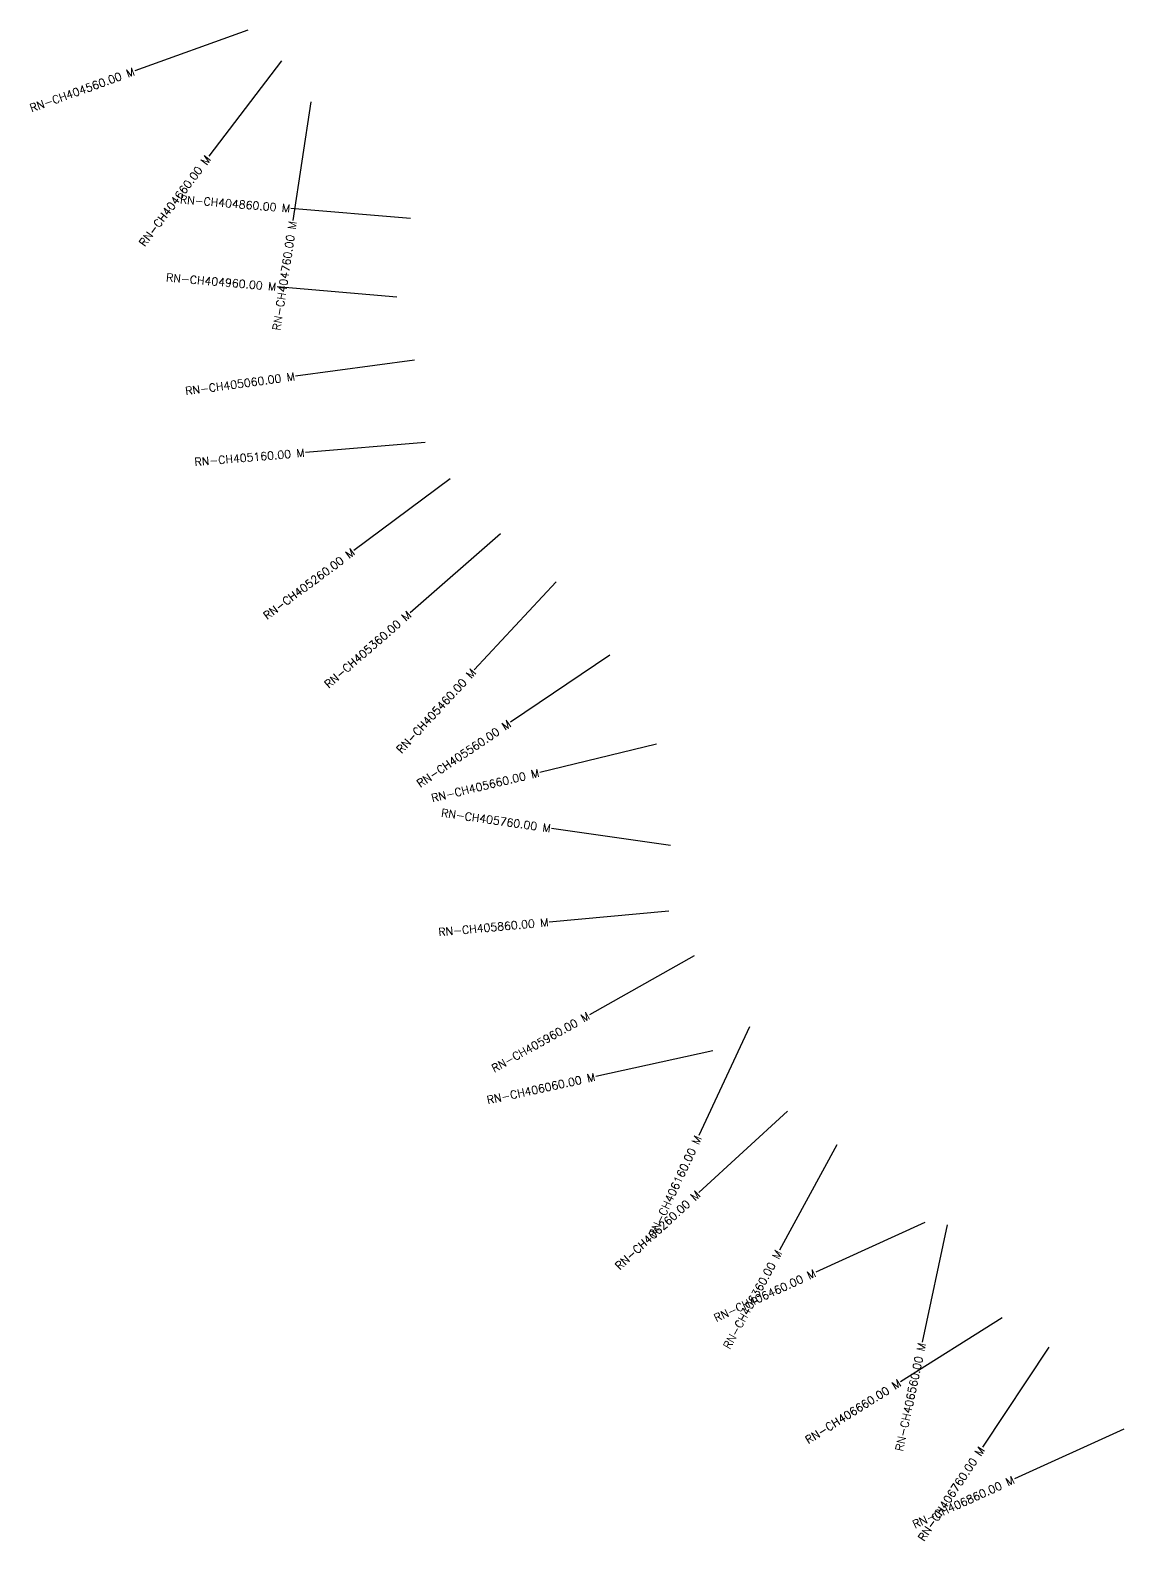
# Model space of a CAD drawing. Header units: metres. Extents: x 302122 to 307194, y 1940197 to 1944716.
# Drawn here: x 302122 to 303488, y 1940197 to 1942084 of the extents above; entities that cross this region are included whole.
import ezdxf
from ezdxf.enums import TextEntityAlignment as Align

# ---------------------------------------------------------------- set-up
doc = ezdxf.new("R2010")
doc.units = ezdxf.units.M
doc.layers.add('CS', color=134, linetype='Continuous')
doc.layers.add('CSMark', color=6, linetype='Continuous')
doc.styles.get("Standard").update_dxf_attribs({"font": 'simplex.shx'})

msp = doc.modelspace()

# ---------------------------------------------------------------- linework, layer by layer
at = {"layer": 'CS'}
for p, q in [((302394.1, 1942084.4), (302253, 1942033.6)), ((302435.9, 1942046.3), (302345.2, 1941926.9)), ((302472.5, 1941995.1), (302450.3, 1941846.8)), ((302597.3, 1941849.2), (302447.8, 1941861.6)), ((302580.1, 1941751), (302430.6, 1941763.8)), ((302602.4, 1941672.2), (302453.7, 1941652)), ((302615.5, 1941569.4), (302466, 1941556.6)), ((302646.9, 1941523.8), (302526.6, 1941434.3)), ((302709.8, 1941455), (302596.7, 1941356.4)), ((302779, 1941395), (302676.9, 1941285.1)), ((302846.3, 1941303.3), (302722, 1941219.5)), ((302904.5, 1941192), (302758.6, 1941157)), ((302921.9, 1941065.4), (302773.4, 1941086.8)), ((302919.8, 1940983.5), (302770.5, 1940969.9)), ((302951.5, 1940927.6), (302820.8, 1940854)), ((303020.6, 1940839.1), (302957.4, 1940703.1)), ((302975.1, 1940809), (302828.6, 1940776.9)), ((303068, 1940733.5), (302957.5, 1940632.1)), ((303130, 1940691.4), (303058.2, 1940559.7)), ((303239.9, 1940594.6), (303103.5, 1940532.2)), ((303267.8, 1940591.6), (303236.6, 1940444.9)), ((303336.4, 1940475.3), (303209.4, 1940395.5)), ((303394.7, 1940438.7), (303311.7, 1940313.8)), ((303488.3, 1940336), (303351.7, 1940273.9))]:
    msp.add_line(p, q, dxfattribs=at)

# ---------------------------------------------------------------- texts
at = {"layer": 'CSMark'}
for s, rotation, p in [('RN-CH404560.00 M', 19.8032, (302252, 1942033.3)), ('RN-CH404660.00 M', 52.7995, (302344.6, 1941926.1)), ('RN-CH404860.00 M', 355.2634, (302446.8, 1941861.7)), ('RN-CH404760.00 M', 81.4735, (302450.1, 1941845.8)), ('RN-CH404960.00 M', 355.1276, (302429.6, 1941763.8)), ('RN-CH405060.00 M', 7.7201, (302452.7, 1941651.9)), ('RN-CH405160.00 M', 4.8857, (302465, 1941556.5)), ('RN-CH405260.00 M', 36.6764, (302525.8, 1941433.7)), ('RN-CH405360.00 M', 41.0645, (302595.9, 1941355.8)), ('RN-CH405460.00 M', 47.1213, (302676.3, 1941284.4)), ('RN-CH405560.00 M', 33.9769, (302721.1, 1941218.9)), ('RN-CH405660.00 M', 13.5055, (302757.7, 1941156.7)), ('RN-CH405760.00 M', 351.8232, (302772.4, 1941086.9)), ('RN-CH405860.00 M', 5.1942, (302769.5, 1940969.8)), ('RN-CH405960.00 M', 29.3645, (302819.9, 1940853.6)), ('RN-CH406060.00 M', 12.3655, (302827.6, 1940776.6)), ('RN-CH406160.00 M', 65.0746, (302956.9, 1940702.2)), ('RN-CH406260.00 M', 42.5724, (302956.8, 1940631.4)), ('RN-CH406360.00 M', 61.4072, (303057.7, 1940558.8)), ('RN-CH406460.00 M', 24.5801, (303102.6, 1940531.8)), ('RN-CH406560.00 M', 77.9686, (303236.3, 1940444)), ('RN-CH406660.00 M', 32.1564, (303208.5, 1940395)), ('RN-CH406760.00 M', 56.3948, (303311.2, 1940312.9)), ('RN-CH406860.00 M', 24.4482, (303350.8, 1940273.5))]:
    msp.add_text(s, height=10, rotation=rotation, dxfattribs=at).set_placement(p, align=Align.MIDDLE_RIGHT)

doc.saveas('drawing.dxf')
